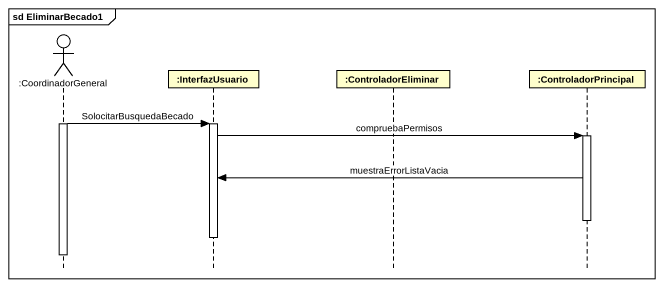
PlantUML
@startuml
mainframe sd EliminarBecado1
hide footbox
actor ":CoordinadorGeneral" as CoordinadorGeneral
participant ":InterfazUsuario" as InterfazUsuario
participant ":ControladorEliminar" as ControladorEliminar
participant ":ControladorPrincipal" as ControladorPrincipal

activate CoordinadorGeneral
CoordinadorGeneral -> InterfazUsuario : SolocitarBusquedaBecado
activate InterfazUsuario
InterfazUsuario -> ControladorPrincipal : compruebaPermisos
activate ControladorPrincipal
ControladorPrincipal -> InterfazUsuario : muestraErrorListaVacia
deactivate ControladorPrincipal
deactivate InterfazUsuario
deactivate CoordinadorGeneral
@enduml
